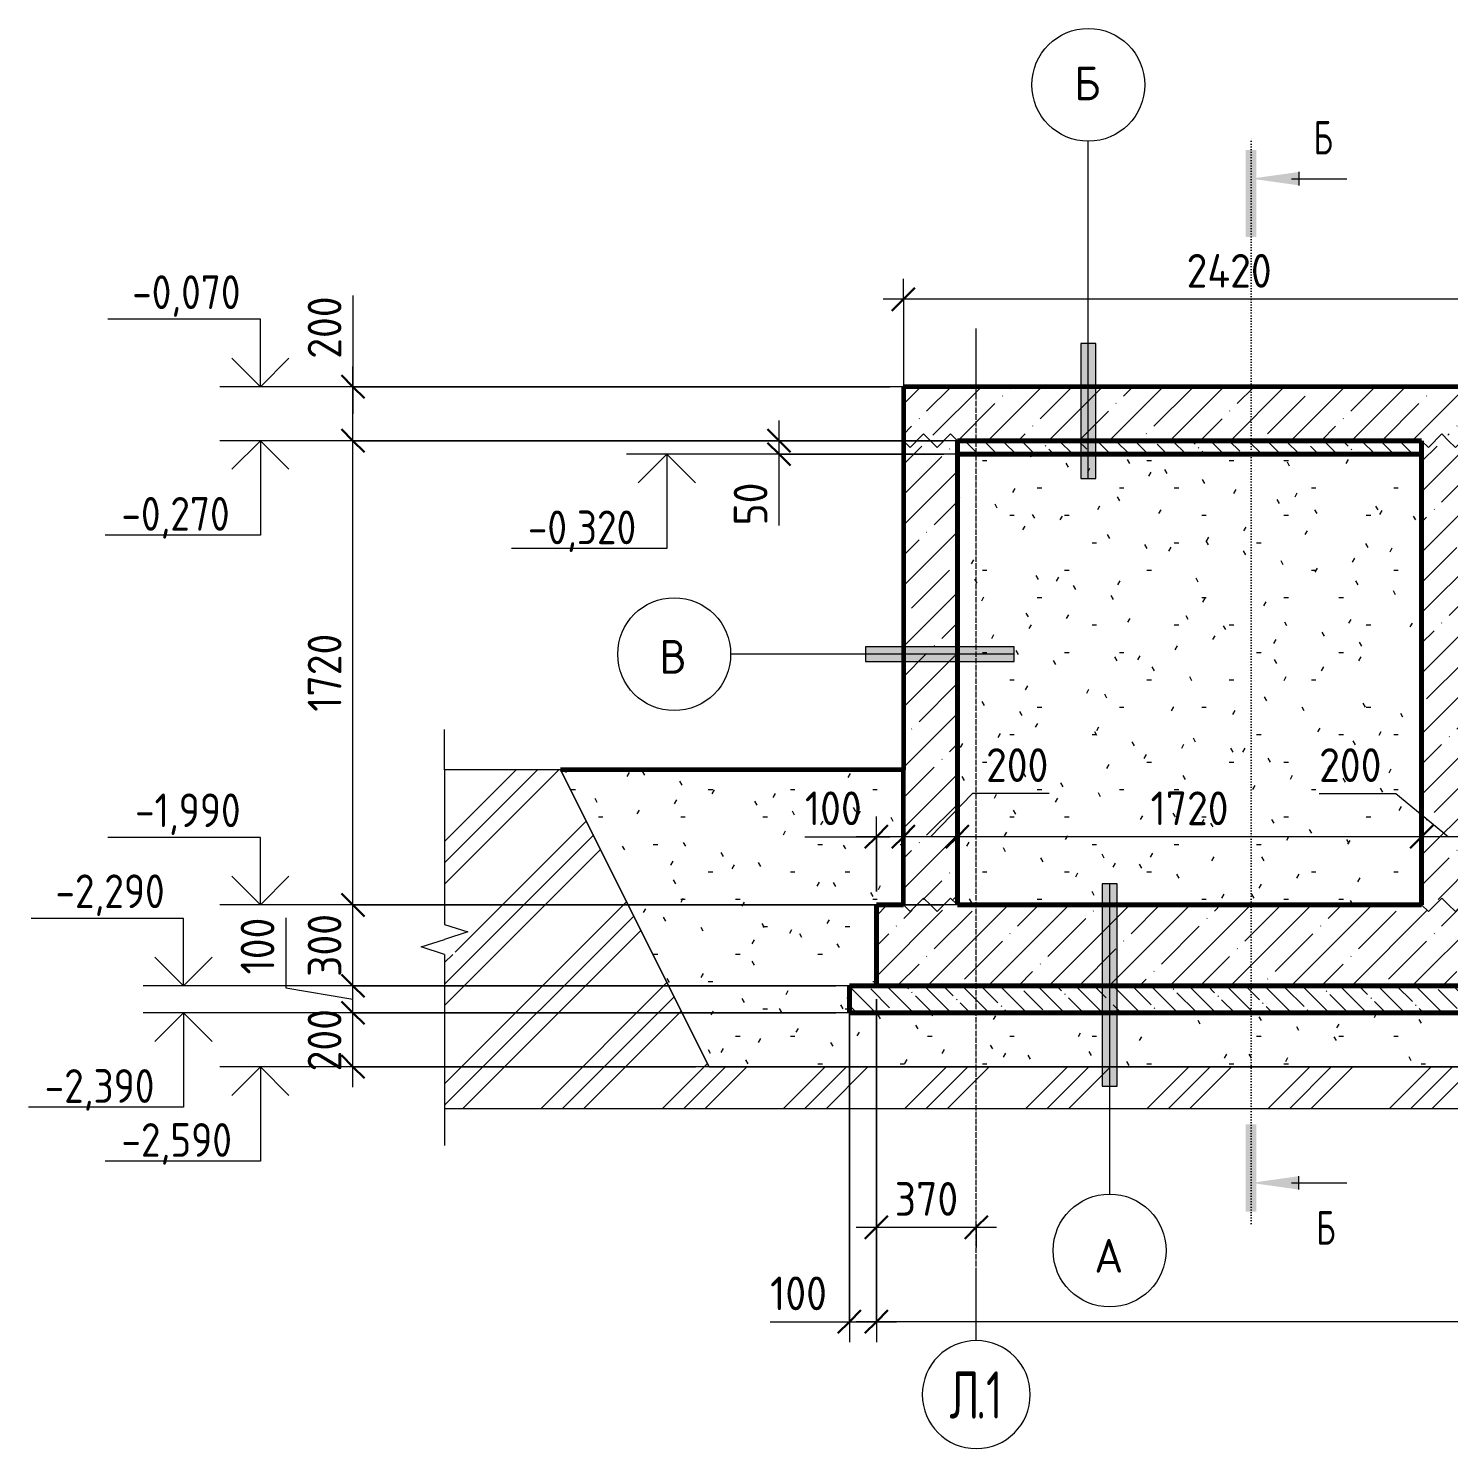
# Model space of a CAD drawing. Header units: millimetres. Extents: x -35908 to 28329, y -4005 to 79343.
# Drawn here: x -5121 to 141, y -4005 to 1258 of the extents above; entities that cross this region are included whole.
import ezdxf

# ---------------------------------------------------------------- set-up
doc = ezdxf.new("R2010")
doc.units = ezdxf.units.MM
doc.linetypes.add('02 Штрихпунктирная _20 мм_', pattern=[25, 20, -2.5, 0, -2.5])
doc.linetypes.add('04 Пунктир 10мм', pattern=[10, 0, -10])
for name, color, linetype, lineweight in [('AA_Dim', 7, 'Continuous', 9), ('AA_Dim-50', 7, 'Continuous', 9), ('AA_Oformlenie', 7, 'Continuous', 9), ('AA_Razrez', 7, 'Continuous', 9), ('AA_Vinoska', 7, 'Continuous', 9), ('AA_Visotnaya otmetka', 7, 'Continuous', 9), ('AF_Stena', 7, 'Continuous', 9), ('Оси', 7, 'Continuous', 9)]:
    doc.layers.add(name, color=color, linetype=linetype, lineweight=lineweight)
for name, color, linetype, lineweight, true_color in [('AF_Perekritie', 7, 'Continuous', 60, 0x006a35), ('AF_Perekritie_Грунт', 7, 'Continuous', 60, 0x006a35), ('AF_Perekritie_Опалубка', 7, 'Continuous', 60, 0x006a35), ('AF_Stena_Опалубка', 7, 'Continuous', 20, 0x0063c6), ('KR_Fundament', 7, 'Continuous', 20, 0x804000)]:
    doc.layers.add(name, color=color, linetype=linetype, lineweight=lineweight, true_color=true_color)
doc.styles.add('GOST Common_1', font='GOST_Common.ttf', dxfattribs={"height": 125})
doc.styles.add('ISOCPEUR', font='isocpeur.TTF', dxfattribs={"width": 0.7, "height": 125})
doc.styles.add('ISOCPEUR_1', font='isocpeur.TTF', dxfattribs={"width": 0.9, "height": 125})
doc.styles.add('ISOCPEUR_2', font='isocpeur.TTF', dxfattribs={"width": 0.85, "height": 125})
doc.styles.add('ISOCPEUR_3', font='isocpeur.TTF', dxfattribs={"width": 0.7, "height": 175})
doc.dimstyles.new('00_Точн_3_знака__прозр_', dxfattribs={"dimscale": 304.8, "dimtxt": 125.344371, "dimasz": 0.278871, "dimexe": 0.246063, "dimexo": 0.164042, "dimgap": 0.016404, "dimtad": 1, "dimdec": 3, "dimrnd": 0.001, "dimdsep": 46, "dimtxsty": 'ISOCPEUR_1', "dimblk1": 'OBLIQUE', "dimblk2": 'OBLIQUE', "dimsah": 1, "dimcen": 0.09, "dimdle": 0.246063, "dimazin": 0, "dimtfac": 1, "dimtdec": 4, "dimtix": 1, "dimtmove": 0, "dimatfit": 3, "dimfxl": 1, "dimtvp": 1, "dimtolj": 1, "dimtzin": 0, "dimlwd": 18, "dimlwe": 18, "dimarcsym": 2})
doc.dimstyles.new('00_Точн_3_знака__прозр__1', dxfattribs={"dimscale": 304.8, "dimtxt": 125.344371, "dimasz": 0.278871, "dimexe": 0.246063, "dimexo": 0.164042, "dimgap": 0.016404, "dimtad": 1, "dimdec": 3, "dimrnd": 0.001, "dimdsep": 46, "dimtxsty": 'ISOCPEUR_1', "dimblk1": 'OBLIQUE', "dimblk2": 'OBLIQUE', "dimsah": 1, "dimcen": 0.09, "dimdle": 0.246063, "dimazin": 0, "dimtfac": 1, "dimtdec": 4, "dimtix": 1, "dimtmove": 1, "dimatfit": 3, "dimfxl": 1, "dimtvp": 1, "dimtolj": 1, "dimtzin": 0, "dimlwd": 18, "dimlwe": 18, "dimarcsym": 2})
pattern_1 = [(45, (648.42, -750), (-112.253, 112.253), []), (45, (760.68, -750), (-112.253, 112.253), [198.438, -39.688, 1.676, -38.011])]
pattern_2 = [(135, (648.42, -750), (-70.0036, -70.0036), [99, -16.5, 3.3, -16.5]), (135, (648.42, -680.04), (-70.0036, -70.0036), [])]
pattern_3 = [(0, (648.42, -750), (406.4, 101.6), [16.764, -288.036, 16.764, -288.036, -1625.6]), (0, (648.42, -750), (406.4, 101.6), [-609.6, 16.764, -592.836, 16.764, -288.036, -711.2]), (0, (648.42, -750), (406.4, 101.6), [-1524, 16.764, -186.436, 16.764, -491.236]), (120, (800.82, -699.2), (-291.1882, 301.1527), [16.764, -288.036, 16.764, -288.036, -1625.6]), (120, (800.82, -699.2), (-291.1882, 301.1527), [-609.6, 16.764, -592.836, 16.764, -288.036, -711.2]), (120, (800.82, -699.2), (-291.1882, 301.1527), [-1524, 16.764, -186.436, 16.764, -491.236]), (240, (851.62, -496), (-115.2118, -402.7527), [16.764, -288.036, 16.764, -288.036, -1625.6]), (240, (851.62, -496), (-115.2118, -402.7527), [-609.6, 16.764, -592.836, 16.764, -288.036, -711.2]), (240, (851.62, -496), (-115.2118, -402.7527), [-1524, 16.764, -186.436, 16.764, -491.236])]

# ---------------------------------------------------------------- blocks, each defined once
blk = doc.blocks.new('011_ЛинияОбрыва _ЭлУзла_Линия_ - Тип 1-3854815-А-А Опл')
at = {"layer": 'AA_Oformlenie'}
for p, q in [((31963.8, -2745.5), (28060.1, -2745.5)), ((36280.1, -2745.5), (32075.1, -2745.5))]:
    blk.add_line(p, q, dxfattribs=at)
blk = doc.blocks.new('011_ЛинияОбрыва _ЭлУзла_Линия_ - Тип 1-3874600-А-А Опл')
at = {"layer": 'AA_Oformlenie'}
for p, q in [((28060.1, -1490), (28060.1, -2062.7)), ((28060.1, -2174), (28060.1, -2745.5))]:
    blk.add_line(p, q, dxfattribs=at)
blk = doc.blocks.new('Последовательность узлов - 3мм масшт50 маскировка-904230-А-А Опл')
at = {"layer": 'AA_Oformlenie'}
for p, q in [((34680.1, -1990), (34705.1, -2015)), ((34705.1, -2015), (34755.1, -1965)), ((34780.1, -1990), (34755.1, -1965)), ((34780.1, -1990), (34805.1, -2015)), ((34805.1, -2015), (34855.1, -1965)), ((34880.1, -1990), (34855.1, -1965))]:
    blk.add_line(p, q, dxfattribs=at)
blk = doc.blocks.new('Разрез - Номер узла_ сзади-394133-А-А Опл')
at = {"layer": 'AA_Razrez'}
for points in [[(33294.3, 484.4), (33334.2, 484.4), (33334.2, 807.2), (33294.3, 807.2)], [(33491.2, 676.1), (33491.2, 725.7), (33314.5, 700.9)]]:
    blk.add_hatch(color=256, dxfattribs=at).paths.add_polyline_path(points)
for p, q in [((33464.5, 700.9), (33669.4, 700.9)), ((33491.2, 725.7), (33491.2, 676.1))]:
    blk.add_line(p, q, dxfattribs=at)
blk = doc.blocks.new('Разрез - Номер узла_ спереди-394134-А-А Опл')
at = {"layer": 'AA_Razrez'}
for points in [[(33294.3, -2803.8), (33334.2, -2803.8), (33334.2, -3126.6), (33294.3, -3126.6)], [(33491.2, -2995.4), (33491.2, -3045.1), (33314.5, -3020.2)]]:
    blk.add_hatch(color=256, dxfattribs=at).paths.add_polyline_path(points)
for p, q in [((33491.2, -3045.1), (33491.2, -2995.4)), ((33464.5, -3020.2), (33669.4, -3020.2))]:
    blk.add_line(p, q, dxfattribs=at)
blk = doc.blocks.new('Высотные отметки - Стрелка вверх-400292-А-А Опл')
at = {"layer": 'AA_Vinoska'}
for p, q in [((27093, -2040), (26528, -2040)), ((27093, -2290), (27093, -2040)), ((27093, -2290), (26986.9, -2183.9)), ((27093, -2290), (27199.1, -2183.9)), ((27243, -2290), (26943, -2290))]:
    blk.add_line(p, q, dxfattribs=at)
blk = doc.blocks.new('DIMBLOCK26-А-А Опл')
at = {"layer": 'AA_Dim-50', "color": 30, "lineweight": 30, "true_color": 0xff8000, "transparency": 16777216}
for p, q in [((-3918.4, -2390), (-3960.9, -2347.5)), ((-3918.4, -2390), (-3875.9, -2432.5)), ((-3918.4, -2590), (-3960.9, -2547.5)), ((-3918.4, -2590), (-3875.9, -2632.5))]:
    blk.add_line(p, q, dxfattribs=at)
at = {"layer": 'AA_Dim-50', "color": 30, "lineweight": 18, "true_color": 0xff8000, "transparency": 16777216}
for p, q in [((-2129, -2390), (-3993.4, -2390)), ((-3918.4, -2665), (-3918.4, -2390)), ((-3918.4, -2390), (-2129, -2390)), ((-2649, -2590), (-3993.4, -2590)), ((-3918.4, -2590), (-2649, -2590))]:
    blk.add_line(p, q, dxfattribs=at)
at = {"layer": 'AA_Dim-50', "color": 0, "lineweight": 18, "transparency": 16777216, "insert": (-4086.2, -2607.1), "char_height": 125, "width": 280.961, "attachment_point": 1, "rotation": 90, "line_spacing_factor": 1.135194, "style": 'ISOCPEUR_1'}
blk.add_mtext('200', dxfattribs=at)
blk = doc.blocks.new('_Oblique')
at = {"color": 0, "linetype": 'ByBlock', "lineweight": -2}
blk.add_line((-0.5, -0.5), (0.5, 0.5), dxfattribs=at)
blk = doc.blocks.new('DIMBLOCK27-А-А Опл')
at = {"layer": 'AA_Dim-50', "color": 30, "lineweight": 18, "true_color": 0xff8000, "transparency": 16777216}
for p, q in [((-4166.7, -2037.5), (-4166.7, -2297.9)), ((-4166.7, -2297.9), (-3918.4, -2340)), ((-2129, -2290), (-3993.4, -2290)), ((-3918.4, -2390), (-3918.4, -2290)), ((-3918.4, -2290), (-2129, -2290)), ((-2129, -2390), (-3993.4, -2390)), ((-3918.4, -2390), (-2129, -2390))]:
    blk.add_line(p, q, dxfattribs=at)
at = {"layer": 'AA_Dim-50', "color": 30, "lineweight": 30, "true_color": 0xff8000, "transparency": 16777216}
for p, q in [((-3918.4, -2290), (-3960.9, -2247.5)), ((-3918.4, -2290), (-3875.9, -2332.5)), ((-3918.4, -2390), (-3960.9, -2347.5)), ((-3918.4, -2390), (-3875.9, -2432.5))]:
    blk.add_line(p, q, dxfattribs=at)
at = {"layer": 'AA_Dim-50', "color": 0, "lineweight": 18, "transparency": 16777216, "insert": (-4334.6, -2247.9), "char_height": 125, "width": 252.581, "attachment_point": 1, "rotation": 90, "line_spacing_factor": 1.135194, "style": 'ISOCPEUR_1'}
blk.add_mtext('100', dxfattribs=at)
blk = doc.blocks.new('DIMBLOCK28-А-А Опл')
at = {"layer": 'AA_Dim-50', "color": 30, "lineweight": 18, "true_color": 0xff8000, "transparency": 16777216}
for p, q in [((-1729, -1990), (-3993.4, -1990)), ((-3918.4, -2290), (-3918.4, -1990)), ((-3918.4, -1990), (-1729, -1990)), ((-2129, -2290), (-3993.4, -2290)), ((-3918.4, -2290), (-2129, -2290))]:
    blk.add_line(p, q, dxfattribs=at)
at = {"layer": 'AA_Dim-50', "color": 30, "lineweight": 30, "true_color": 0xff8000, "transparency": 16777216}
for p, q in [((-3918.4, -1990), (-3960.9, -1947.5)), ((-3918.4, -1990), (-3875.9, -2032.5)), ((-3918.4, -2290), (-3960.9, -2247.5)), ((-3918.4, -2290), (-3875.9, -2332.5))]:
    blk.add_line(p, q, dxfattribs=at)
at = {"layer": 'AA_Dim-50', "color": 0, "lineweight": 18, "transparency": 16777216, "insert": (-4086.2, -2257.1), "char_height": 125, "width": 280.961, "attachment_point": 1, "rotation": 90, "line_spacing_factor": 1.135194, "style": 'ISOCPEUR_1'}
blk.add_mtext('300', dxfattribs=at)
blk = doc.blocks.new('DIMBLOCK29-А-А Опл')
at = {"layer": 'AA_Dim-50', "color": 30, "lineweight": 30, "true_color": 0xff8000, "transparency": 16777216}
for p, q in [((-3918.4, -270), (-3960.9, -227.5)), ((-3918.4, -270), (-3875.9, -312.5)), ((-3918.4, -1990), (-3960.9, -1947.5)), ((-3918.4, -1990), (-3875.9, -2032.5))]:
    blk.add_line(p, q, dxfattribs=at)
at = {"layer": 'AA_Dim-50', "color": 30, "lineweight": 18, "true_color": 0xff8000, "transparency": 16777216}
for p, q in [((-1729, -270), (-3993.4, -270)), ((-3918.4, -1990), (-3918.4, -270)), ((-3918.4, -270), (-1729, -270)), ((-1729, -1990), (-3993.4, -1990)), ((-3918.4, -1990), (-1729, -1990))]:
    blk.add_line(p, q, dxfattribs=at)
at = {"layer": 'AA_Dim-50', "color": 0, "lineweight": 18, "transparency": 16777216, "insert": (-4086.2, -1274.3), "char_height": 125, "width": 346.234, "attachment_point": 1, "rotation": 90, "line_spacing_factor": 1.135194, "style": 'ISOCPEUR_1'}
blk.add_mtext('1720', dxfattribs=at)
blk = doc.blocks.new('DIMBLOCK30-А-А Опл')
at = {"layer": 'AA_Dim-50', "color": 30, "lineweight": 18, "true_color": 0xff8000, "transparency": 16777216}
for p, q in [((-3918.4, 267.8), (-3918.4, -16.4)), ((-3918.4, -270), (-3918.4, 5)), ((-3918.4, -16.4), (-3918.4, -170)), ((-1929, -70), (-3993.4, -70)), ((-3918.4, -70), (-1929, -70)), ((-1729, -270), (-3993.4, -270)), ((-3918.4, -270), (-1729, -270))]:
    blk.add_line(p, q, dxfattribs=at)
at = {"layer": 'AA_Dim-50', "color": 30, "lineweight": 30, "true_color": 0xff8000, "transparency": 16777216}
for p, q in [((-3918.4, -70), (-3960.9, -27.5)), ((-3918.4, -70), (-3875.9, -112.5)), ((-3918.4, -270), (-3960.9, -227.5)), ((-3918.4, -270), (-3875.9, -312.5))]:
    blk.add_line(p, q, dxfattribs=at)
at = {"layer": 'AA_Dim-50', "color": 0, "lineweight": 18, "transparency": 16777216, "insert": (-4086.2, 33.6), "char_height": 125, "width": 280.961, "attachment_point": 1, "rotation": 90, "line_spacing_factor": 1.135194, "style": 'ISOCPEUR_1'}
blk.add_mtext('200', dxfattribs=at)
blk = doc.blocks.new('DIMBLOCK32-А-А Опл')
at = {"layer": 'AA_Dim-50', "color": 30, "lineweight": 18, "true_color": 0xff8000, "transparency": 16777216}
for p, q in [((-1979, -2340), (-1979, -3609.9)), ((-1979, -3534.9), (-1979, -2340)), ((3341, -2340), (3341, -3609.9)), ((3341, -3534.9), (3341, -2340)), ((3341, -3534.9), (-2054, -3534.9))]:
    blk.add_line(p, q, dxfattribs=at)
at = {"layer": 'AA_Dim-50', "color": 30, "lineweight": 30, "true_color": 0xff8000, "transparency": 16777216}
for p, q in [((-1979, -3534.9), (-1936.5, -3492.4)), ((3341, -3534.9), (3383.5, -3492.4)), ((-1979, -3534.9), (-2021.5, -3577.4)), ((3341, -3534.9), (3298.5, -3577.4))]:
    blk.add_line(p, q, dxfattribs=at)
at = {"layer": 'AA_Dim-50', "color": 0, "lineweight": 18, "transparency": 16777216, "insert": (524.9, -3367.1), "char_height": 125, "width": 374.614, "attachment_point": 1, "line_spacing_factor": 1.135194, "style": 'ISOCPEUR_1'}
blk.add_mtext('5320', dxfattribs=at)
blk = doc.blocks.new('DIMBLOCK38-А-А Опл')
at = {"layer": 'AA_Dim-50', "color": 30, "lineweight": 18, "true_color": 0xff8000, "transparency": 16777216}
for p, q in [((-1979, -2340), (-1979, -3609.9)), ((-1979, -3534.9), (-1979, -2340)), ((-2079, -2385.8), (-2079, -3609.9)), ((-2079, -3534.9), (-2079, -2385.8)), ((-2372.9, -3534.9), (-2112.5, -3534.9)), ((-2154, -3534.9), (-1904, -3534.9)), ((-2112.5, -3534.9), (-2029, -3534.9))]:
    blk.add_line(p, q, dxfattribs=at)
at = {"layer": 'AA_Dim-50', "color": 30, "lineweight": 30, "true_color": 0xff8000, "transparency": 16777216}
for p, q in [((-2079, -3534.9), (-2036.5, -3492.4)), ((-1979, -3534.9), (-1936.5, -3492.4)), ((-2079, -3534.9), (-2121.5, -3577.4)), ((-1979, -3534.9), (-2021.5, -3577.4))]:
    blk.add_line(p, q, dxfattribs=at)
at = {"layer": 'AA_Dim-50', "color": 0, "lineweight": 18, "transparency": 16777216, "insert": (-2372.9, -3367.1), "char_height": 125, "width": 252.581, "attachment_point": 1, "line_spacing_factor": 1.135194, "style": 'ISOCPEUR_1'}
blk.add_mtext('100', dxfattribs=at)
blk = doc.blocks.new('DIMBLOCK39-А-А Опл')
at = {"layer": 'AA_Dim-50', "color": 30, "lineweight": 18, "true_color": 0xff8000, "transparency": 16777216}
for p, q in [((-1879, 254.2), (-1879, 329.2)), ((541, 254.2), (541, 329.2)), ((3241, 254.2), (3241, 329.2)), ((-1879, 254.2), (-1879, -220)), ((3316, 254.2), (541, 254.2)), ((541, 254.2), (541, -20)), ((3241, 254.2), (3241, -1320))]:
    blk.add_line(p, q, dxfattribs=at)
at = {"layer": 'AA_Dim-50', "color": 30, "lineweight": 30, "true_color": 0xff8000, "transparency": 16777216}
for p, q in [((-1879, 254.2), (-1836.5, 296.7)), ((541, 254.2), (583.5, 296.7)), ((3241, 254.2), (3283.5, 296.7)), ((-1879, 254.2), (-1921.5, 211.7)), ((541, 254.2), (498.5, 211.7)), ((3241, 254.2), (3198.5, 211.7))]:
    blk.add_line(p, q, dxfattribs=at)
at = {"layer": 'AA_Dim-50', "color": 0, "lineweight": 18, "transparency": 16777216, "insert": (1500.8, 422), "char_height": 125, "width": 936.535, "attachment_point": 1, "line_spacing_factor": 1.135194, "style": 'ISOCPEUR_1'}
blk.add_mtext('9х300=2700', dxfattribs=at)
blk = doc.blocks.new('_None')
blk = doc.blocks.new('DIMBLOCK40-А-А Опл')
at = {"layer": 'AA_Dim-50', "color": 30, "lineweight": 18, "true_color": 0xff8000, "transparency": 16777216}
for p, q in [((-1879, 254.2), (-1879, 329.2)), ((541, 254.2), (541, 329.2)), ((541, 254.2), (-1954, 254.2)), ((-1879, 254.2), (-1879, -220)), ((541, 254.2), (541, -20))]:
    blk.add_line(p, q, dxfattribs=at)
at = {"layer": 'AA_Dim-50', "color": 30, "lineweight": 30, "true_color": 0xff8000, "transparency": 16777216}
for p, q in [((-1879, 254.2), (-1836.5, 296.7)), ((541, 254.2), (583.5, 296.7)), ((-1879, 254.2), (-1921.5, 211.7)), ((541, 254.2), (498.5, 211.7))]:
    blk.add_line(p, q, dxfattribs=at)
at = {"layer": 'AA_Dim-50', "color": 0, "lineweight": 18, "transparency": 16777216, "insert": (-829.8, 422), "char_height": 125, "width": 385.966, "attachment_point": 1, "line_spacing_factor": 1.135194, "style": 'ISOCPEUR_1'}
blk.add_mtext('2420', dxfattribs=at)
blk = doc.blocks.new('DIMBLOCK44-А-А Опл')
at = {"layer": 'AA_Dim-50', "color": 30, "lineweight": 18, "true_color": 0xff8000, "transparency": 16777216}
for p, q in [((-338.7, -1577.5), (-54.6, -1577.5)), ((-54.6, -1577.5), (141, -1737.5)), ((41, -1747.6), (41, -1662.5)), ((241, -1747.6), (241, -1662.5)), ((241, -1737.5), (41, -1737.5)), ((41, -1737.5), (41, -1747.6)), ((241, -1737.5), (241, -1747.6))]:
    blk.add_line(p, q, dxfattribs=at)
at = {"layer": 'AA_Dim-50', "color": 30, "lineweight": 30, "true_color": 0xff8000, "transparency": 16777216}
for p, q in [((41, -1737.5), (83.5, -1695)), ((241, -1737.5), (283.5, -1695)), ((41, -1737.5), (-1.5, -1780)), ((241, -1737.5), (198.5, -1780))]:
    blk.add_line(p, q, dxfattribs=at)
at = {"layer": 'AA_Dim-50', "color": 0, "lineweight": 18, "transparency": 16777216, "insert": (-338.7, -1409.6), "char_height": 125, "width": 280.961, "attachment_point": 1, "line_spacing_factor": 1.135194, "style": 'ISOCPEUR_1'}
blk.add_mtext('200', dxfattribs=at)
blk = doc.blocks.new('DIMBLOCK45-А-А Опл')
at = {"layer": 'AA_Dim-50', "color": 30, "lineweight": 18, "true_color": 0xff8000, "transparency": 16777216}
for p, q in [((-1679, -1747.6), (-1679, -1662.5)), ((41, -1747.6), (41, -1662.5)), ((41, -1737.5), (-1679, -1737.5)), ((-1679, -1737.5), (-1679, -1747.6)), ((41, -1737.5), (41, -1747.6))]:
    blk.add_line(p, q, dxfattribs=at)
at = {"layer": 'AA_Dim-50', "color": 30, "lineweight": 30, "true_color": 0xff8000, "transparency": 16777216}
for p, q in [((-1679, -1737.5), (-1636.5, -1695)), ((41, -1737.5), (83.5, -1695)), ((-1679, -1737.5), (-1721.5, -1780)), ((41, -1737.5), (-1.5, -1780))]:
    blk.add_line(p, q, dxfattribs=at)
at = {"layer": 'AA_Dim-50', "color": 0, "lineweight": 18, "transparency": 16777216, "insert": (-963.3, -1569.7), "char_height": 125, "width": 346.234, "attachment_point": 1, "line_spacing_factor": 1.135194, "style": 'ISOCPEUR_1'}
blk.add_mtext('1720', dxfattribs=at)
blk = doc.blocks.new('DIMBLOCK46-А-А Опл')
at = {"layer": 'AA_Dim-50', "color": 30, "lineweight": 18, "true_color": 0xff8000, "transparency": 16777216}
for p, q in [((-1622.9, -1577.5), (-1779, -1737.5)), ((-1338.7, -1577.5), (-1622.9, -1577.5)), ((-1879, -1747.6), (-1879, -1662.5)), ((-1679, -1747.6), (-1679, -1662.5)), ((-1679, -1737.5), (-1879, -1737.5)), ((-1879, -1737.5), (-1879, -1747.6)), ((-1679, -1737.5), (-1679, -1747.6))]:
    blk.add_line(p, q, dxfattribs=at)
at = {"layer": 'AA_Dim-50', "color": 30, "lineweight": 30, "true_color": 0xff8000, "transparency": 16777216}
for p, q in [((-1879, -1737.5), (-1836.5, -1695)), ((-1679, -1737.5), (-1636.5, -1695)), ((-1879, -1737.5), (-1921.5, -1780)), ((-1679, -1737.5), (-1721.5, -1780))]:
    blk.add_line(p, q, dxfattribs=at)
at = {"layer": 'AA_Dim-50', "color": 0, "lineweight": 18, "transparency": 16777216, "insert": (-1572.9, -1409.6), "char_height": 125, "width": 280.961, "attachment_point": 1, "line_spacing_factor": 1.135194, "style": 'ISOCPEUR_1'}
blk.add_mtext('200', dxfattribs=at)
blk = doc.blocks.new('DIMBLOCK47-А-А Опл')
at = {"layer": 'AA_Dim-50', "color": 30, "lineweight": 18, "true_color": 0xff8000, "transparency": 16777216}
for p, q in [((-1979, -1940), (-1979, -1662.5)), ((-1879, -1747.6), (-1879, -1662.5)), ((-2243.9, -1737.5), (-1983.4, -1737.5)), ((-1879, -1737.5), (-2054, -1737.5)), ((-1983.4, -1737.5), (-1929, -1737.5)), ((-1979, -1737.5), (-1979, -1940)), ((-1879, -1737.5), (-1879, -1747.6))]:
    blk.add_line(p, q, dxfattribs=at)
at = {"layer": 'AA_Dim-50', "color": 30, "lineweight": 30, "true_color": 0xff8000, "transparency": 16777216}
for p, q in [((-1979, -1737.5), (-1936.5, -1695)), ((-1879, -1737.5), (-1836.5, -1695)), ((-1979, -1737.5), (-2021.5, -1780)), ((-1879, -1737.5), (-1921.5, -1780))]:
    blk.add_line(p, q, dxfattribs=at)
at = {"layer": 'AA_Dim-50', "color": 0, "lineweight": 18, "transparency": 16777216, "insert": (-2243.9, -1569.7), "char_height": 125, "width": 252.581, "attachment_point": 1, "line_spacing_factor": 1.135194, "style": 'ISOCPEUR_1'}
blk.add_mtext('100', dxfattribs=at)
blk = doc.blocks.new('Высотные отметки - Стрелка вниз высокая-400290-А-А Опл')
at = {"layer": 'AA_Vinoska'}
for p, q in [((27527.4, -270), (27227.4, -270)), ((27377.4, -270), (27271.4, -376.1)), ((27377.4, -270), (27377.4, -620)), ((27377.4, -270), (27483.5, -376.1)), ((27377.4, -620), (26802.4, -620))]:
    blk.add_line(p, q, dxfattribs=at)
blk = doc.blocks.new('010_Флажок только номер _ТиповАннот_ - Узел А-3873776-А-А Опл')
at = {"layer": 'AA_Vinoska'}
blk.add_hatch(color=256, dxfattribs=at).paths.add_polyline_path([(30551.6, -2661.7), (30496.6, -2661.7), (30496.6, -1911.7), (30551.6, -1911.7)])
for p, q in [((30551.6, -1911.7), (30496.6, -1911.7)), ((30496.6, -1911.7), (30496.6, -2661.7)), ((30524.1, -1911.7), (30524.1, -3061.7)), ((30551.6, -2661.7), (30551.6, -1911.7)), ((30496.6, -2661.7), (30551.6, -2661.7))]:
    blk.add_line(p, q, dxfattribs=at)
blk.add_circle((30524.1, -3270.8), 209.1, dxfattribs=at)
blk = doc.blocks.new('010_Флажок только номер _ТиповАннот_ - Узел В-3874557-А-А Опл')
at = {"layer": 'AA_Vinoska'}
blk.add_hatch(color=256, dxfattribs=at).paths.add_polyline_path([(29619.9, -1088.6), (29619.9, -1033.6), (30169.9, -1033.6), (30169.9, -1088.6)])
for p, q in [((30169.9, -1033.6), (29619.9, -1033.6)), ((29619.9, -1033.6), (29619.9, -1088.6)), ((30169.9, -1088.6), (30169.9, -1033.6)), ((30169.9, -1061.1), (29119.9, -1061.1)), ((29619.9, -1088.6), (30169.9, -1088.6))]:
    blk.add_line(p, q, dxfattribs=at)
blk.add_circle((28910.8, -1061.1), 209.1, dxfattribs=at)
blk = doc.blocks.new('010_Флажок только номер _ТиповАннот_ - Узел Б-3854844-А-А Опл')
at = {"layer": 'AA_Vinoska'}
blk.add_hatch(color=256, dxfattribs=at).paths.add_polyline_path([(30417.6, 89.6), (30472.6, 89.6), (30472.6, -410.4), (30417.6, -410.4)])
for p, q in [((30445.1, -410.4), (30445.1, 839.6)), ((30417.6, 89.6), (30417.6, -410.4)), ((30472.6, 89.6), (30417.6, 89.6)), ((30472.6, -410.4), (30472.6, 89.6)), ((30417.6, -410.4), (30472.6, -410.4))]:
    blk.add_line(p, q, dxfattribs=at)
blk.add_circle((30445.1, 1048.7), 209.1, dxfattribs=at)
blk = doc.blocks.new('Ось сетки - d_4мм-2765513-А-А Опл')
at = {"layer": 'Оси', "color": 12, "true_color": 0xc80000}
for start, end in [(0, 180), (0, 180), (180, 360), (180, 360)]:
    blk.add_arc((30030.1, -3804.8), 200, start, end, dxfattribs=at)
blk = doc.blocks.new('DIMBLOCK50-А-А Опл')
at = {"layer": 'AA_Dim-50', "color": 30, "lineweight": 18, "true_color": 0xff8000, "transparency": 16777216}
for p, q in [((-1979, -2340), (-1979, -3259.9)), ((-1979, -3184.9), (-1979, -2340)), ((-2054, -3184.9), (-1534, -3184.9)), ((-1609, -3174.8), (-1609, -3259.9)), ((-1609, -3184.9), (-1609, -3174.8))]:
    blk.add_line(p, q, dxfattribs=at)
at = {"layer": 'AA_Dim-50', "color": 30, "lineweight": 30, "true_color": 0xff8000, "transparency": 16777216}
for p, q in [((-1979, -3184.9), (-1936.5, -3142.4)), ((-1609, -3184.9), (-1566.5, -3142.4)), ((-1979, -3184.9), (-2021.5, -3227.4)), ((-1609, -3184.9), (-1651.5, -3227.4))]:
    blk.add_line(p, q, dxfattribs=at)
at = {"layer": 'AA_Dim-50', "color": 0, "lineweight": 18, "transparency": 16777216, "insert": (-1911.1, -3017.1), "char_height": 125, "width": 280.961, "attachment_point": 1, "line_spacing_factor": 1.135194, "style": 'ISOCPEUR_1'}
blk.add_mtext('370', dxfattribs=at)
blk = doc.blocks.new('DIMBLOCK51-А-А Опл')
at = {"layer": 'AA_Dim-50', "color": 30, "lineweight": 18, "true_color": 0xff8000, "transparency": 16777216}
for p, q in [((-2339.9, -395), (-2339.9, -195)), ((-1729, -270), (-2414.9, -270)), ((-2339.9, -270), (-1729, -270)), ((-2339.9, -378), (-2339.9, -295)), ((-1729, -320), (-2414.9, -320)), ((-2339.9, -320), (-1729, -320)), ((-2339.9, -584.1), (-2339.9, -378))]:
    blk.add_line(p, q, dxfattribs=at)
at = {"layer": 'AA_Dim-50', "color": 30, "lineweight": 30, "true_color": 0xff8000, "transparency": 16777216}
for p, q in [((-2339.9, -270), (-2382.4, -227.5)), ((-2339.9, -320), (-2382.4, -277.5)), ((-2339.9, -270), (-2297.4, -312.5)), ((-2339.9, -320), (-2297.4, -362.5))]:
    blk.add_line(p, q, dxfattribs=at)
at = {"layer": 'AA_Dim-50', "color": 0, "lineweight": 18, "transparency": 16777216, "insert": (-2507.8, -584.1), "char_height": 125, "width": 187.307, "attachment_point": 1, "rotation": 90, "line_spacing_factor": 1.135194, "style": 'ISOCPEUR_1'}
blk.add_mtext('50', dxfattribs=at)

msp = doc.modelspace()

# ---------------------------------------------------------------- hatches: boundary and pattern name
at = {"layer": 'AF_Perekritie', "lineweight": 9}
h = msp.add_hatch(dxfattribs=at)
h.set_pattern_fill('FP_6', style=0, pattern_type=2)
h.set_pattern_definition(pattern_1)
h.paths.add_polyline_path([(41.0015, -270), (41.0015, -250), (241.0015, -250), (241.0015, -70), (-1878.9985, -70), (-1878.9985, -250), (-1678.9985, -250), (-1678.9985, -270)])
h = msp.add_hatch(dxfattribs=at)
h.set_pattern_fill('FP_8', style=0, pattern_type=2)
h.set_pattern_definition(pattern_2)
h.paths.add_polyline_path([(-1678.9985, -320), (41.0015, -320), (41.0015, -270), (-1678.9985, -270), (-1678.9985, -290)])
h = msp.add_hatch(dxfattribs=at)
h.set_pattern_fill('FP_7', style=0, pattern_type=2)
h.set_pattern_definition([(45, (648.42, -750), (-224.506, 224.506), []), (45, (727.8, -750), (0, 449.013), []), (45, (569.05, -750), (0, 449.013), [])])
h.paths.add_polyline_path([(4691.0015, -2881.9051), (4812.0645, -2881.9051), (4812.0645, -2795.4713), (4691.0015, -2795.4713)])
h.paths.add_polyline_path([(-3539.7458, -2745.4713), (324.6928, -2745.4713), (324.6928, -2706.2186), (381.0015, -2706.2186), (381.0015, -2745.4713), (408.5015, -2658.8688), (436.0015, -2745.4713), (4581.0015, -2745.4713), (4581.0015, -2174.0443), (4541.7488, -2174.0443), (4541.7488, -2117.7357), (4581.0015, -2117.7357), (4494.399, -2090.2357), (4581.0015, -2062.7357), (4581.0015, -1490), (4491.0015, -1490), (3941.0015, -2590), (-2598.9985, -2590), (-3148.9985, -1490), (-3578.9985, -1490), (-3578.9985, -2062.7357), (-3492.396, -2090.2357), (-3578.9985, -2117.7357), (-3539.7458, -2117.7357), (-3539.7458, -2174.0443), (-3578.9985, -2174.0443), (-3578.9985, -2745.4713)])
h = msp.add_hatch(dxfattribs=at)
h.set_pattern_fill('FP_6', style=0, pattern_type=2)
h.set_pattern_definition(pattern_1)
h.paths.add_polyline_path([(3141.0015, -2290), (3341.0015, -2290), (3341.0015, -1990), (3241.0015, -1990), (3241.0015, -2010), (3041.0015, -2010), (3041.0015, -1990), (241.0015, -1990), (241.0015, -2010), (41.0015, -2010), (41.0015, -1990), (-1678.9985, -1990), (-1678.9985, -2010), (-1878.9985, -2010), (-1878.9985, -1990), (-1978.9985, -1990), (-1978.9985, -2290), (3041.0015, -2290)])
h = msp.add_hatch(dxfattribs=at)
h.set_pattern_fill('FP_8', style=0, pattern_type=2)
h.set_pattern_definition(pattern_2)
h.paths.add_polyline_path([(477.1009, -2390), (3441.0015, -2390), (3441.0015, -2290), (-2078.9985, -2290), (-2078.9985, -2390), (-1690.3809, -2390)])
at = {"layer": 'AF_Stena'}
h = msp.add_hatch(dxfattribs=at)
h.set_pattern_fill('FP_6', color=256, style=0, pattern_type=2)
h.set_pattern_definition(pattern_1)
h.paths.add_polyline_path([(-1690.3809, -1970), (-1678.9985, -1970), (-1678.9985, -290), (-1878.9985, -290), (-1878.9985, -1970), (-1778.9985, -1970)])
h = msp.add_hatch(dxfattribs=at)
h.set_pattern_fill('FP_6', color=256, style=0, pattern_type=2)
h.set_pattern_definition(pattern_1)
h.paths.add_polyline_path([(241.0015, -1970), (241.0015, -290), (41.0015, -290), (41.0015, -1970), (141.0015, -1970)])
at = {"layer": 'KR_Fundament', "lineweight": 9}
h = msp.add_hatch(dxfattribs=at)
h.set_pattern_fill('FP_9', style=0, pattern_type=2)
h.set_pattern_definition(pattern_3)
h.paths.add_polyline_path([(2644.5827, -1990), (3041.0015, -1990), (3041.0015, -1699.5085), (281.9845, -320), (241.0015, -320), (241.0015, -1990), (477.1009, -1990)])
h.paths.add_polyline_path([(41.0015, -1990), (41.0015, -320), (-1678.9985, -320), (-1678.9985, -1990)])
h = msp.add_hatch(dxfattribs=at)
h.set_pattern_fill('FP_9', style=0, pattern_type=2)
h.set_pattern_definition(pattern_3)
h.paths.add_polyline_path([(-1690.3809, -2590), (3941.0015, -2590), (4491.0015, -1490), (3241.0015, -1490), (3241.0015, -1990), (3341.0015, -1990), (3341.0015, -2290), (3441.0015, -2290), (3441.0015, -2390), (-2078.9985, -2390), (-2078.9985, -2290), (-1978.9985, -2290), (-1978.9985, -1990), (-1878.9985, -1990), (-1878.9985, -1490), (-3148.9985, -1490), (-2598.9985, -2590)])

# ---------------------------------------------------------------- linework, layer by layer
at = {"layer": 'AA_Razrez', "color": 7, "linetype": '04 Пунктир 10мм', "true_color": 0xffffff}
msp.add_line((-590.4861, -3170.2394), (-590.4861, 850.8809), dxfattribs=at)
at = {"layer": 'AA_Vinoska'}
for p, q in [((-3578.9985, -1490), (-3578.9985, -1340)), ((-3578.9985, -2062.7357), (-3492.396, -2090.2357)), ((-3492.396, -2090.2357), (-3578.9985, -2117.7357)), ((-3665.6486, -2145.89), (-3578.9985, -2117.7357)), ((-3578.9985, -2174.0443), (-3665.6486, -2145.89)), ((-3578.9985, -2745.4713), (-3578.9985, -2881.9051))]:
    msp.add_line(p, q, dxfattribs=at)
at = {"layer": 'AA_Visotnaya otmetka', "color": 92, "true_color": 0x00cc00}
for p, q in [((-3680.126, -70), (-4261.6434, -70)), ((-675.9229, -70), (-3680.126, -70)), ((-4225.6864, -1990), (-4261.6434, -1990)), ((-1514.5309, -1990), (-4225.6864, -1990)), ((-4018.9811, -2290), (-4546.0721, -2290)), ((-1759.7513, -2290), (-4018.9811, -2290))]:
    msp.add_line(p, q, dxfattribs=at)
at = {"layer": 'AA_Visotnaya otmetka'}
for p, q in [((-3919.2744, -270), (-4261.6434, -270)), ((-1360.1295, -270), (-3919.2744, -270)), ((-2239.8478, -320), (-2755.5871, -320)), ((-1468.4088, -320), (-2239.8478, -320)), ((-4128.0632, -2390), (-4546.0721, -2390)), ((-1726.763, -2390), (-4128.0632, -2390)), ((-3603.4309, -2590), (-4261.6434, -2590)), ((-1852.4828, -2590), (-3603.4309, -2590))]:
    msp.add_line(p, q, dxfattribs=at)
at = {"layer": 'AF_Perekritie_Грунт', "lineweight": 20}
for p, q in [((-3148.9985, -1490), (-3578.9985, -1490)), ((-2598.9985, -2590), (-3148.9985, -1490)), ((3941.0015, -2590), (-2598.9985, -2590))]:
    msp.add_line(p, q, dxfattribs=at)
at = {"layer": 'AF_Perekritie_Опалубка'}
for p, q in [((241.0015, -70), (-1878.9985, -70)), ((-1878.9985, -70), (-1878.9985, -270)), ((-1678.9985, -270), (41.0015, -270))]:
    msp.add_line(p, q, dxfattribs=at)
at = {"layer": 'AF_Stena_Опалубка', "lineweight": 60}
for p, q in [((-1878.9985, -270), (-1878.9985, -1490)), ((-1678.9985, -1990), (-1678.9985, -270)), ((41.0015, -270), (41.0015, -1990))]:
    msp.add_line(p, q, dxfattribs=at)
at = {"layer": 'AF_Stena_Опалубка'}
msp.add_line((-1878.9985, -1490), (-1878.9985, -1990), dxfattribs=at)
at = {"layer": 'KR_Fundament', "lineweight": 60}
for p, q in [((41.0015, -270), (-1678.9985, -270)), ((-1678.9985, -270), (-1678.9985, -320)), ((41.0015, -320), (41.0015, -270)), ((41.0015, -320), (-1678.9985, -320)), ((-1678.9985, -320), (-1678.9985, -1990)), ((-1678.9985, -320), (41.0015, -320)), ((41.0015, -1990), (41.0015, -320)), ((-1878.9985, -1490), (-3148.9985, -1490)), ((-1878.9985, -1990), (-1878.9985, -1490)), ((-1878.9985, -1990), (-1978.9985, -1990)), ((-1978.9985, -1990), (-1978.9985, -2290)), ((-1978.9985, -2290), (-1978.9985, -1990)), ((-1978.9985, -1990), (-1878.9985, -1990)), ((41.0015, -1990), (-1678.9985, -1990)), ((-1678.9985, -1990), (41.0015, -1990)), ((3441.0015, -2290), (-2078.9985, -2290)), ((-2078.9985, -2290), (-2078.9985, -2390)), ((-2078.9985, -2390), (-2078.9985, -2290)), ((-2078.9985, -2290), (-1978.9985, -2290)), ((-1978.9985, -2290), (3341.0015, -2290)), ((-2078.9985, -2390), (3441.0015, -2390)), ((3441.0015, -2390), (-2078.9985, -2390))]:
    msp.add_line(p, q, dxfattribs=at)
at = {"layer": 'KR_Fundament'}
for p, q in [((-3148.9985, -1490), (-2598.9985, -2590)), ((-2598.9985, -2590), (3941.0015, -2590))]:
    msp.add_line(p, q, dxfattribs=at)
at = {"layer": 'Оси'}
for p, q in [((-1608.9985, -104.8703), (-1608.9985, 145.1297)), ((-1608.9985, -3604.8), (-1608.9985, -3354.8))]:
    msp.add_line(p, q, dxfattribs=at)
at = {"layer": 'Оси', "linetype": '02 Штрихпунктирная _20 мм_'}
msp.add_line((-1608.9985, -3354.8), (-1608.9985, -104.8703), dxfattribs=at)

# ---------------------------------------------------------------- block references
at = {"layer": 'AA_Oformlenie'}
for name, p in [('Последовательность узлов - 3мм масшт50 маскировка-904230-А-А Опл', (-36559.0601, 1720)), ('Последовательность узлов - 3мм масшт50 маскировка-904230-А-А Опл', (-34639.0601, 1720)), ('011_ЛинияОбрыва _ЭлУзла_Линия_ - Тип 1-3874600-А-А Опл', (-31639.0601, 0)), ('Последовательность узлов - 3мм масшт50 маскировка-904230-А-А Опл', (-36559.0601, 0)), ('Последовательность узлов - 3мм масшт50 маскировка-904230-А-А Опл', (-34639.0601, 0)), ('011_ЛинияОбрыва _ЭлУзла_Линия_ - Тип 1-3854815-А-А Опл', (-31639.0601, 0))]:
    msp.add_blockref(name, p, dxfattribs=at)
at = {"layer": 'AA_Razrez'}
for name in ['Разрез - Номер узла_ сзади-394133-А-А Опл', 'Разрез - Номер узла_ спереди-394134-А-А Опл']:
    msp.add_blockref(name, (-33905.026, 0), dxfattribs=at)
at = {"layer": 'AA_Vinoska'}
for name in ['010_Флажок только номер _ТиповАннот_ - Узел Б-3854844-А-А Опл', 'Высотные отметки - Стрелка вниз высокая-400290-А-А Опл', '010_Флажок только номер _ТиповАннот_ - Узел В-3874557-А-А Опл', '010_Флажок только номер _ТиповАннот_ - Узел А-3873776-А-А Опл', 'Высотные отметки - Стрелка вверх-400292-А-А Опл']:
    msp.add_blockref(name, (-31639.0601, 0), dxfattribs=at)
at = {"layer": 'AA_Visotnaya otmetka'}
for name, p in [('Высотные отметки - Стрелка вверх-400292-А-А Опл', (-31354.6314, 2220)), ('Высотные отметки - Стрелка вниз высокая-400290-А-А Опл', (-30133.0038, -50)), ('Высотные отметки - Стрелка вверх-400292-А-А Опл', (-31354.6314, 300)), ('Высотные отметки - Стрелка вниз высокая-400290-А-А Опл', (-31923.4888, -2120)), ('Высотные отметки - Стрелка вниз высокая-400290-А-А Опл', (-31639.0601, -2320))]:
    msp.add_blockref(name, p, dxfattribs=at)
at = {"layer": 'Оси', "color": 12, "true_color": 0xc80000}
msp.add_blockref('Ось сетки - d_4мм-2765513-А-А Опл', (-31639.0601, 0), dxfattribs=at)

# ---------------------------------------------------------------- texts
at = {"layer": 'AA_Razrez', "char_height": 125, "width": 84.177187, "attachment_point": 1, "style": 'ISOCPEUR'}
for insert in [(-359.2796, 915.6115), (-349.6925, -3124.0013)]:
    msp.add_mtext('\\fISOCPEUR|b0|i0|c204|p34|;\\W.7;Б', dxfattribs=dict(at, insert=insert))
at = {"layer": 'AA_Vinoska', "char_height": 125, "attachment_point": 1, "style": 'GOST Common_1'}
for s, insert, width in [('\\fGOST Common|b0|i0|c204|p34|;Б', (-1246.5208, 1116.6855), 120.253125), ('\\fGOST Common|b0|i0|c204|p34|;В', (-2782.9709, -1008.326), 124.261562), ('\\fGOST Common|b0|i0|c204|p34|;А', (-1171.6636, -3227.9014), 136.286875)]:
    msp.add_mtext(s, dxfattribs=dict(at, insert=insert, width=width))
at = {"layer": 'AA_Visotnaya otmetka', "color": 92, "true_color": 0x00cc00, "char_height": 125, "attachment_point": 1, "line_spacing_factor": 1.135194, "style": 'ISOCPEUR_2'}
for s, insert, width in [('-0,070', (-4736.5595, 342.8398), 479.798668), ('-1,990', (-4725.9057, -1577.1602), 454.22946), ('-2,290', (-5020.9882, -1877.1602), 479.798668)]:
    msp.add_mtext(s, dxfattribs=dict(at, insert=insert, width=width))
at = {"layer": 'AA_Visotnaya otmetka', "char_height": 125, "width": 479.798668, "attachment_point": 1, "line_spacing_factor": 1.135194, "style": 'ISOCPEUR_2'}
for s, insert in [('-0,270', (-4776.5595, -478.659)), ('-0,320', (-3270.5032, -528.659)), ('-2,390', (-5060.9882, -2598.659)), ('-2,590', (-4776.5595, -2798.659))]:
    msp.add_mtext(s, dxfattribs=dict(at, insert=insert))
at = {"layer": 'Оси', "char_height": 175, "width": 120.653969, "attachment_point": 1, "style": 'ISOCPEUR_3'}
for s, insert in [('\\fISOCPEUR|b0|i0|c204|p34|;\\W.7;Л', (-1708.6388, -3718.5698)), ('.1', (-1609.0894, -3718.5698))]:
    msp.add_mtext(s, dxfattribs=dict(at, insert=insert))

# ---------------------------------------------------------------- dimensions: what is measured, and where the dimension line sits
at = {"layer": 'AA_Dim', "color": 30, "lineweight": 18, "true_color": 0xff8000}
dim = msp.add_linear_dim(base=(-1878.9985, 254.1725), p1=(541.0015, -70), p2=(-1878.9985, -270), text='2420', dimstyle='00_Точн_3_знака__прозр_', override={"dimpost": '<>', "dimblk1": 'None', "dimblk2": 'None', "dimsah": 1, "dimfxl": 2428.250399}, dxfattribs=at)
dim.commit()
dim.dimension.update_dxf_attribs({"geometry": 'DIMBLOCK40-А-А Опл', "text_midpoint": (-668.9985, 321.6725)})
dim = msp.add_linear_dim(base=(541.0015, 254.1725), p1=(3241.0015, -1370), p2=(541.0015, -70), angle=0, text='9х300=2700', dimstyle='00_Точн_3_знака__прозр_', override={"dimpost": '<>', "dimblk1": 'None', "dimblk2": 'None', "dimsah": 1, "dimfxl": 2996.664813}, dxfattribs=at)
dim.commit()
dim.dimension.update_dxf_attribs({"geometry": 'DIMBLOCK39-А-А Опл', "text_midpoint": (1891.0015, 321.6725)})
for base, p1, p2, override, picture, middle in [((-3918.3571, -70), (-1678.9985, -270), (-1878.9985, -70), {"dimpost": '<>', "dimfxl": 282.842712}, 'DIMBLOCK30-А-А Опл', (-4002.8635, 174.0977)), ((-2339.9268, -270), (-1678.9985, -320), (-1678.9985, -270), {"dimpost": '<>', "dimfxl": 50}, 'DIMBLOCK51-А-А Опл', (-2424.4332, -490.4644)), ((-3918.3571, -2290), (-2078.9985, -2390), (-2078.9985, -2290), {"dimpost": '<>', "dimfxl": 100}, 'DIMBLOCK27-А-А Опл', (-4251.2392, -2121.6443))]:
    dim = msp.add_linear_dim(base=base, p1=p1, p2=p2, angle=90, dimstyle='00_Точн_3_знака__прозр__1', override=override, dxfattribs=at)
    dim.commit()
    dim.dimension.update_dxf_attribs({"geometry": picture, "text_midpoint": middle, "dimtype": 160, "text_rotation": 90})
for base, p1, p2, override, picture, middle in [((-3918.3571, -270), (-1678.9985, -1990), (-1678.9985, -270), {"dimpost": '<>', "dimfxl": 1720}, 'DIMBLOCK29-А-А Опл', (-3985.8571, -1130)), ((-3918.3571, -1990), (-2078.9985, -2290), (-1678.9985, -1990), {"dimpost": '<>', "dimfxl": 500}, 'DIMBLOCK28-А-А Опл', (-3985.8571, -2140)), ((-3918.3571, -2390), (-2598.9985, -2590), (-2078.9985, -2390), {"dimpost": '<>', "dimfxl": 557.135531}, 'DIMBLOCK26-А-А Опл', (-3985.8571, -2490))]:
    dim = msp.add_linear_dim(base=base, p1=p1, p2=p2, angle=90, dimstyle='00_Точн_3_знака__прозр_', override=override, dxfattribs=at)
    dim.commit()
    dim.dimension.update_dxf_attribs({"geometry": picture, "text_midpoint": middle})
for base, p1, p2, override, picture, middle in [((-1878.9985, -1737.5213), (-1678.9985, -1797.6253), (-1878.9985, -1797.6253), {"dimpost": '<>', "dimfxl": 200}, 'DIMBLOCK46-А-А Опл', (-1432.3771, -1492.9629)), ((41.0015, -1737.5213), (241.0015, -1797.6253), (41.0015, -1797.6253), {"dimpost": '<>', "dimfxl": 200}, 'DIMBLOCK44-А-А Опл', (-198.263, -1492.9629)), ((-1978.9985, -1737.5213), (-1878.9985, -1797.6253), (-1978.9985, -1990), {"dimpost": '<>', "dimfxl": 216.813307}, 'DIMBLOCK47-А-А Опл', (-2117.6092, -1653.0148)), ((-1978.9985, -3534.9128), (-2078.9985, -2335.818), (-1978.9985, -2290), {"dimpost": '<>', "dimfxl": 109.996785}, 'DIMBLOCK38-А-А Опл', (-2246.6467, -3450.4064))]:
    dim = msp.add_linear_dim(base=base, p1=p1, p2=p2, dimstyle='00_Точн_3_знака__прозр__1', override=override, dxfattribs=at)
    dim.commit()
    dim.dimension.update_dxf_attribs({"geometry": picture, "text_midpoint": middle, "dimtype": 160})
for base, p1, p2, override, picture, middle in [((-1678.9985, -1737.5213), (41.0015, -1797.6253), (-1678.9985, -1797.6253), {"dimpost": '<>', "dimfxl": 1720}, 'DIMBLOCK45-А-А Опл', (-818.9985, -1670.0213)), ((-1978.9985, -3534.9128), (3341.0015, -2290), (-1978.9985, -2290), {"dimpost": '<>', "dimfxl": 5320}, 'DIMBLOCK32-А-А Опл', (681.0015, -3467.4128)), ((-1608.9985, -3184.9128), (-1978.9985, -2290), (-1608.9985, -3124.8088), {"dimpost": '<>', "dimfxl": 913.129595}, 'DIMBLOCK50-А-А Опл', (-1793.9985, -3117.4128))]:
    dim = msp.add_linear_dim(base=base, p1=p1, p2=p2, dimstyle='00_Точн_3_знака__прозр_', override=override, dxfattribs=at)
    dim.commit()
    dim.dimension.update_dxf_attribs({"geometry": picture, "text_midpoint": middle})

doc.saveas('drawing.dxf')
